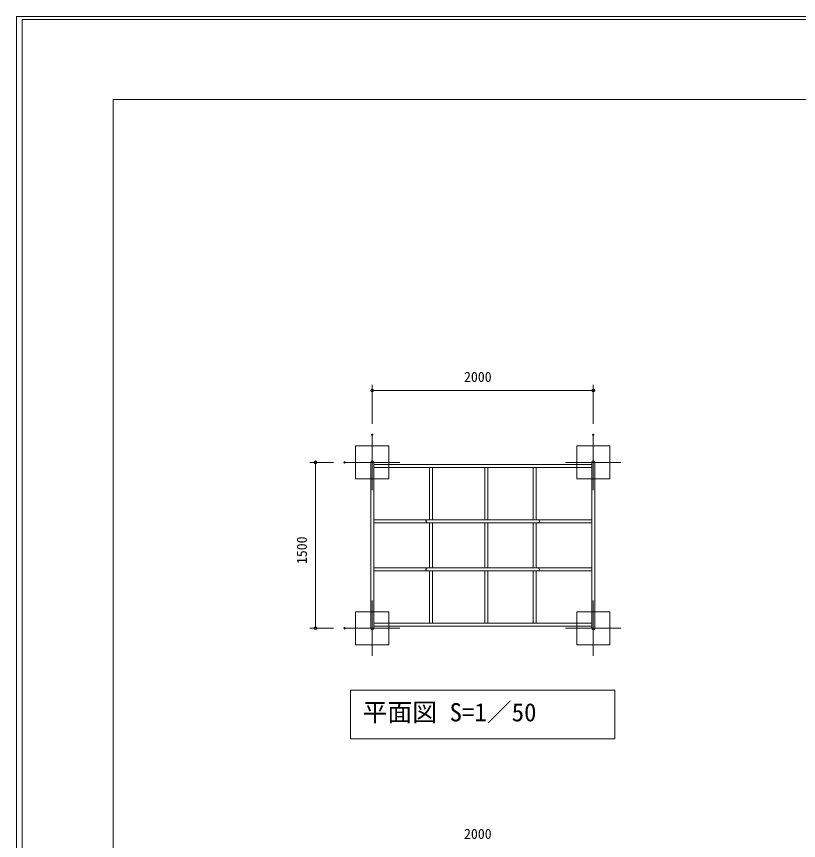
# Model space of a CAD drawing. Units: millimetres, scale not verified, with parts at other scales. Extents: x 0 to 420, y 0 to 297.
# Drawn here: x 0.2 to 141.7, y 148.2 to 297.2 of the extents above; entities that cross this region are included whole.
import ezdxf
from ezdxf.enums import TextEntityAlignment as Align

# ---------------------------------------------------------------- set-up
doc = ezdxf.new("R2010")
doc.units = ezdxf.units.MM
doc.header["$LTSCALE"] = 0.5
doc.header["$PDMODE"] = 32
doc.header["$PDSIZE"] = 0.25
doc.linetypes.add('USER1', pattern=[19.05, 12.7, -6.35])
doc.linetypes.add('USER2', pattern=[50.8, 31.75, -6.35, 6.35, -6.35])
for name, color, linetype, lineweight in [('DEFPOINTS_3', 7, 'Continuous', 0), ('LY_2', 7, 'Continuous', 0), ('LY_5', 7, 'Continuous', 0), ('LY_6', 7, 'Continuous', 0)]:
    doc.layers.add(name, color=color, linetype=linetype, lineweight=lineweight)
doc.styles.add('ＭＳ ゴシック', font='')
doc.styles.get('ＭＳ ゴシック').set_extended_font_data('MS Gothic')

# ---------------------------------------------------------------- blocks, each defined once
blk = doc.blocks.new('-012-_DOTBLANK')
at = {"color": 7, "linetype": 'Continuous', "lineweight": 0}
blk.add_line((-0.5, 0), (-1, 0), dxfattribs=at)
blk.add_circle((0, 0), 0.5, dxfattribs=at)

msp = doc.modelspace()

# ---------------------------------------------------------------- linework, layer by layer
at = {"layer": 'DEFPOINTS_3'}
for p, q in [((420.25, 297.2414), (0.25, 297.2414)), ((0.25, 297.2414), (0.25, 0.2414))]:
    msp.add_line(p, q, dxfattribs=at)
at = {"layer": 'LY_2'}
for p, q in [((17.75, 282.2414), (17.75, 15.2414)), ((402.75, 282.2414), (17.75, 282.2414))]:
    msp.add_line(p, q, dxfattribs=at)
at = {"layer": 'LY_5'}
for p, q in [((419.248, 296.6789), (1.252, 296.6789)), ((1.252, 296.6789), (1.252, -0.2414)), ((64.3266, 186.6079), (64.3266, 216.6079)), ((64.8706, 186.6079), (64.8706, 216.6079)), ((104.3266, 216.2479), (64.8706, 216.2479)), ((104.3266, 186.6079), (104.3266, 216.6079)), ((104.8706, 186.6079), (104.8706, 216.6079)), ((104.3266, 215.7039), (64.8706, 215.7039)), ((74.9586, 215.7039), (74.9586, 206.2479)), ((75.5026, 215.7039), (75.5026, 206.2479)), ((84.9586, 215.7039), (84.9586, 206.2479)), ((85.5026, 215.7039), (85.5026, 206.2479)), ((93.6946, 215.7039), (93.6946, 206.2479)), ((94.2386, 215.7039), (94.2386, 206.2479)), ((64.8706, 206.2479), (104.3266, 206.2479)), ((64.8706, 205.7039), (104.3266, 205.7039)), ((74.9586, 205.7039), (74.9586, 197.5119)), ((75.5026, 205.7039), (75.5026, 197.5119)), ((84.9586, 205.7039), (84.9586, 197.5119)), ((85.5026, 205.7039), (85.5026, 197.5119)), ((93.6946, 205.7039), (93.6946, 197.5119)), ((94.2386, 205.7039), (94.2386, 197.5119)), ((64.8706, 197.5119), (104.3266, 197.5119)), ((64.8706, 196.9679), (104.3266, 196.9679)), ((74.9586, 196.9679), (74.9586, 187.5119)), ((75.5026, 196.9679), (75.5026, 187.5119)), ((84.9586, 196.9679), (84.9586, 187.5119)), ((85.5026, 196.9679), (85.5026, 187.5119)), ((93.6946, 196.9679), (93.6946, 187.5119)), ((94.2386, 196.9679), (94.2386, 187.5119)), ((104.3266, 187.5119), (64.8706, 187.5119)), ((104.3266, 186.9679), (64.8706, 186.9679))]:
    msp.add_line(p, q, dxfattribs=at)
at = {"layer": 'LY_5', "linetype": 'USER2'}
for p, q in [((64.5986, 221.6079), (64.5986, 211.6079)), ((104.5986, 221.6079), (104.5986, 211.6079)), ((59.5986, 216.6079), (69.5986, 216.6079)), ((99.5986, 216.6079), (109.5986, 216.6079)), ((64.5986, 191.6079), (64.5986, 181.6079)), ((104.5986, 191.6079), (104.5986, 181.6079)), ((59.5986, 186.6079), (69.5986, 186.6079)), ((99.5986, 186.6079), (109.5986, 186.6079))]:
    msp.add_line(p, q, dxfattribs=at)
at = {"layer": 'LY_5', "linetype": 'USER1'}
for p, q in [((67.5986, 219.6079), (61.5986, 219.6079)), ((61.5986, 219.6079), (61.5986, 213.6079)), ((67.5986, 213.6079), (67.5986, 219.6079)), ((107.5986, 219.6079), (101.5986, 219.6079)), ((101.5986, 219.6079), (101.5986, 213.6079)), ((107.5986, 213.6079), (107.5986, 219.6079)), ((61.5986, 213.6079), (67.5986, 213.6079)), ((101.5986, 213.6079), (107.5986, 213.6079)), ((67.5986, 189.6079), (61.5986, 189.6079)), ((61.5986, 189.6079), (61.5986, 183.6079)), ((67.5986, 183.6079), (67.5986, 189.6079)), ((107.5986, 189.6079), (101.5986, 189.6079)), ((101.5986, 189.6079), (101.5986, 183.6079)), ((107.5986, 183.6079), (107.5986, 189.6079)), ((61.5986, 183.6079), (67.5986, 183.6079)), ((101.5986, 183.6079), (107.5986, 183.6079))]:
    msp.add_line(p, q, dxfattribs=at)
at = {"layer": 'LY_5', "lineweight": 18}
for p, q in [((108.4986, 175.4318), (60.6986, 175.4318)), ((60.6986, 175.4318), (60.6986, 166.6318)), ((108.4986, 166.6318), (108.4986, 175.4318)), ((60.6986, 166.6318), (108.4986, 166.6318))]:
    msp.add_line(p, q, dxfattribs=at)
at = {"layer": 'LY_5'}
for centre, start, end in [((64.5986, 216.6079), 0, 180), ((104.5986, 216.6079), 0, 180), ((74.5986, 205.9759), 90, 270), ((94.5986, 205.9759), 270, 90), ((74.5986, 197.2399), 90, 270), ((94.5986, 197.2399), 270, 90), ((64.5986, 186.6079), 180, 0), ((104.5986, 186.6079), 180, 0)]:
    msp.add_arc(centre, 0.272, start, end, dxfattribs=at)
at = {"layer": 'LY_6'}
for p, q in [((64.5986, 223.6079), (64.5986, 230.6079)), ((64.5986, 229.6079), (104.5986, 229.6079)), ((104.5986, 223.6079), (104.5986, 230.6079)), ((57.5986, 216.6079), (53.3266, 216.6079)), ((54.3266, 186.6079), (54.3266, 216.6079)), ((57.5986, 186.6079), (53.3266, 186.6079))]:
    msp.add_line(p, q, dxfattribs=at)
for p in [(104.5986, 229.6079), (64.5986, 221.6079), (104.5986, 221.6079), (54.3266, 216.6079), (59.5986, 216.6079), (59.5986, 186.6079)]:
    msp.add_point(p, dxfattribs=at)

# ---------------------------------------------------------------- block references
at = {"layer": 'LY_6', "xscale": 0.5, "yscale": 0.5}
for p, rotation in [((64.5986, 229.6079), 180), ((54.3266, 216.6079), 90), ((54.3266, 186.6079), 270)]:
    msp.add_blockref('-012-_DOTBLANK', p, dxfattribs=dict(at, rotation=rotation))
msp.add_blockref('-012-_DOTBLANK', (104.5986, 229.6079), dxfattribs=at)

# ---------------------------------------------------------------- texts
at = {"layer": 'LY_5', "style": 'ＭＳ ゴシック'}
msp.add_text('平面図 S=1／50', height=3.299, dxfattribs=at).set_placement((62.8562, 168.7818), align=Align.BOTTOM_LEFT)
at = {"layer": 'LY_6', "style": 'ＭＳ ゴシック'}
for p in [(81.2159, 230.6079), (81.2159, 147.9679)]:
    msp.add_text('2000', height=1.833, dxfattribs=at).set_placement(p, align=Align.BOTTOM_LEFT)
msp.add_text('1500', height=1.833, rotation=90, dxfattribs=at).set_placement((53.3266, 198.2216), align=Align.BOTTOM_LEFT)

doc.saveas('drawing.dxf')
